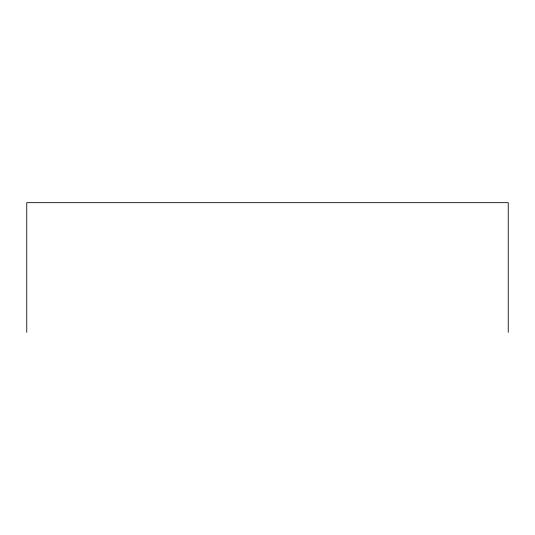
<?xml version="1.0" encoding="UTF-8"?>
<svg xmlns="http://www.w3.org/2000/svg" width="535" height="535" viewBox="0 0 535 535"><rect width="100%" height="100%" fill="white"/><g stroke="black" fill="none" stroke-linecap="round" stroke-linejoin="round"><path stroke-width="0.8" d="M508.25 332.335L508.25 202.665L26.75 202.665L26.75 332.335"/></g></svg>
